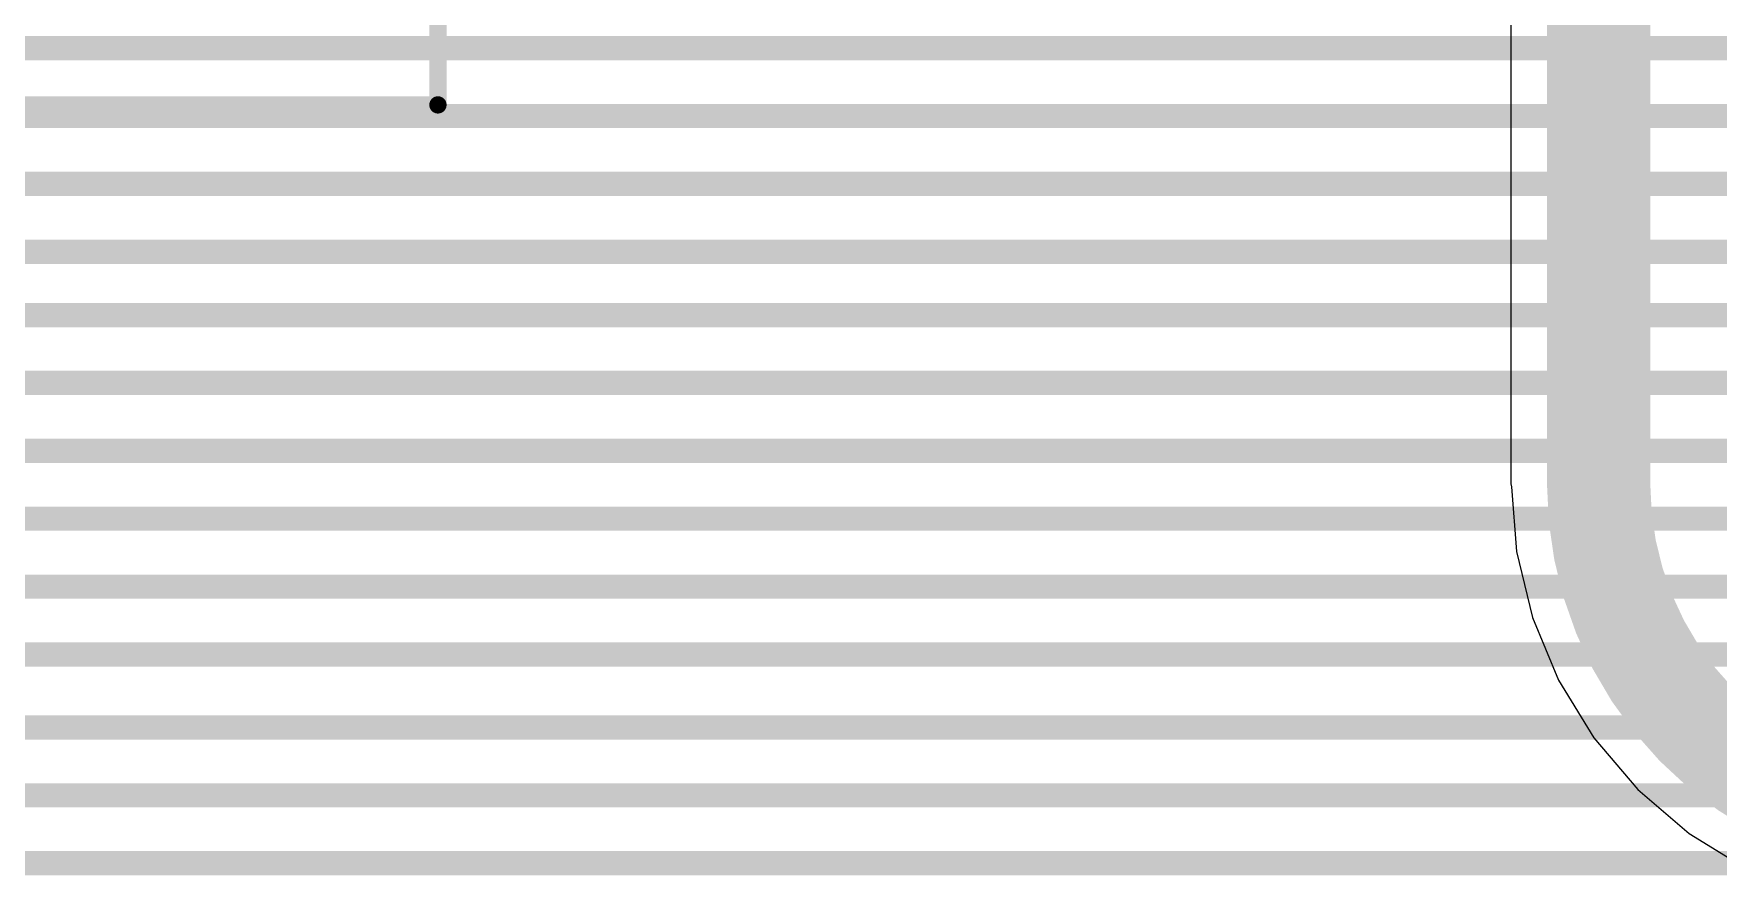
# Model space of a CAD drawing. Header units: inches. Extents: x -14 to 270, y -5 to 115.
# Drawn here: x 28.31 to 40.74, y 10.37 to 16.57 of the extents above; entities that cross this region are included whole.
import ezdxf

# ---------------------------------------------------------------- set-up
doc = ezdxf.new("R2010")
doc.units = ezdxf.units.IN
for name, color, linetype in [('Bottom Layer', 5, 'Continuous'), ('Top Layer', 1, 'Continuous'), ('Top Overlay', 2, 'Continuous')]:
    doc.layers.add(name, color=color, linetype=linetype)

msp = doc.modelspace()

# ---------------------------------------------------------------- linework, layer by layer
at = {"layer": 'Bottom Layer'}
for p, q in [((39.206, 18.022), (39.206, 13.254)), ((39.206, 13.254), (39.21, 13.232)), ((39.21, 13.232), (39.248, 12.756)), ((39.248, 12.756), (39.365, 12.27)), ((39.365, 12.27), (39.556, 11.808)), ((39.556, 11.808), (39.817, 11.382)), ((39.817, 11.382), (40.141, 11.002)), ((40.141, 11.002), (40.521, 10.677)), ((40.521, 10.677), (40.948, 10.416))]:
    msp.add_line(p, q, dxfattribs=at)
for points in [[(39.853, 13.254, 0.762, 0.762, 0), (39.853, 18.669, 0.762, 0.762, 0)], [(41.847, 10.773, 0.762, 0.762, -0.352066), (39.853, 13.254, 0.762, 0.762, 0)]]:
    msp.add_lwpolyline(points, format="xyseb", dxfattribs=at)
msp.add_lwpolyline([(39.663, 13.254, 0.381, 0.381, 1), (40.044, 13.254, 0.381, 0.381, 1)], format="xyseb", close=True, dxfattribs=at)
msp.add_lwpolyline([(39.663, 13.254, 0.381, 0.381, 1), (40.044, 13.254, 0.381, 0.381, 1)], format="xyseb", close=True, dxfattribs=at)
at = {"layer": 'Top Layer'}
for points in [[(11.536, 16.466, 0.178, 0.178, 0), (48.571, 16.466, 0.178, 0.178, 0)], [(12.037, 15.966, 0.178, 0.178, 0), (48.779, 15.966, 0.178, 0.178, 0)], [(12.537, 15.466, 0.178, 0.178, 0), (48.986, 15.466, 0.178, 0.178, 0)], [(13.037, 14.965, 0.178, 0.178, 0), (49.193, 14.965, 0.178, 0.178, 0)], [(14.424, 14.498, 0.178, 0.178, 0), (49.387, 14.498, 0.178, 0.178, 0)], [(14.946, 13.999, 0.178, 0.178, 0), (49.594, 13.999, 0.178, 0.178, 0)], [(15.537, 13.498, 0.178, 0.178, 0), (49.801, 13.498, 0.178, 0.178, 0)], [(16.037, 12.998, 0.178, 0.178, 0), (50.008, 12.998, 0.178, 0.178, 0)], [(16.537, 12.497, 0.178, 0.178, 0), (50.215, 12.497, 0.178, 0.178, 0)], [(17.038, 11.997, 0.178, 0.178, 0), (50.423, 11.997, 0.178, 0.178, 0)], [(19.02, 11.459, 0.178, 0.178, 0), (50.645, 11.459, 0.178, 0.178, 0)], [(19.586, 10.959, 0.178, 0.178, 0), (50.853, 10.959, 0.178, 0.178, 0)], [(20.054, 10.459, 0.178, 0.178, 0), (51.06, 10.459, 0.178, 0.178, 0)]]:
    msp.add_lwpolyline(points, format="xyseb", dxfattribs=at)
at = {"layer": 'Top Overlay'}
for points in [[(31.292, 16.048, 0.127, 0.127, 0), (31.292, 21.509, 0.127, 0.127, 0)], [(28.194, 16.048, 0.127, 0.127, 0), (31.292, 16.048, 0.127, 0.127, 0)]]:
    msp.add_lwpolyline(points, format="xyseb", dxfattribs=at)
msp.add_lwpolyline([(31.26, 16.048, 0.0635, 0.0635, 1), (31.324, 16.048, 0.0635, 0.0635, 1)], format="xyseb", close=True, dxfattribs=at)
msp.add_lwpolyline([(31.26, 16.048, 0.0635, 0.0635, 1), (31.324, 16.048, 0.0635, 0.0635, 1)], format="xyseb", close=True, dxfattribs=at)

doc.saveas('drawing.dxf')
